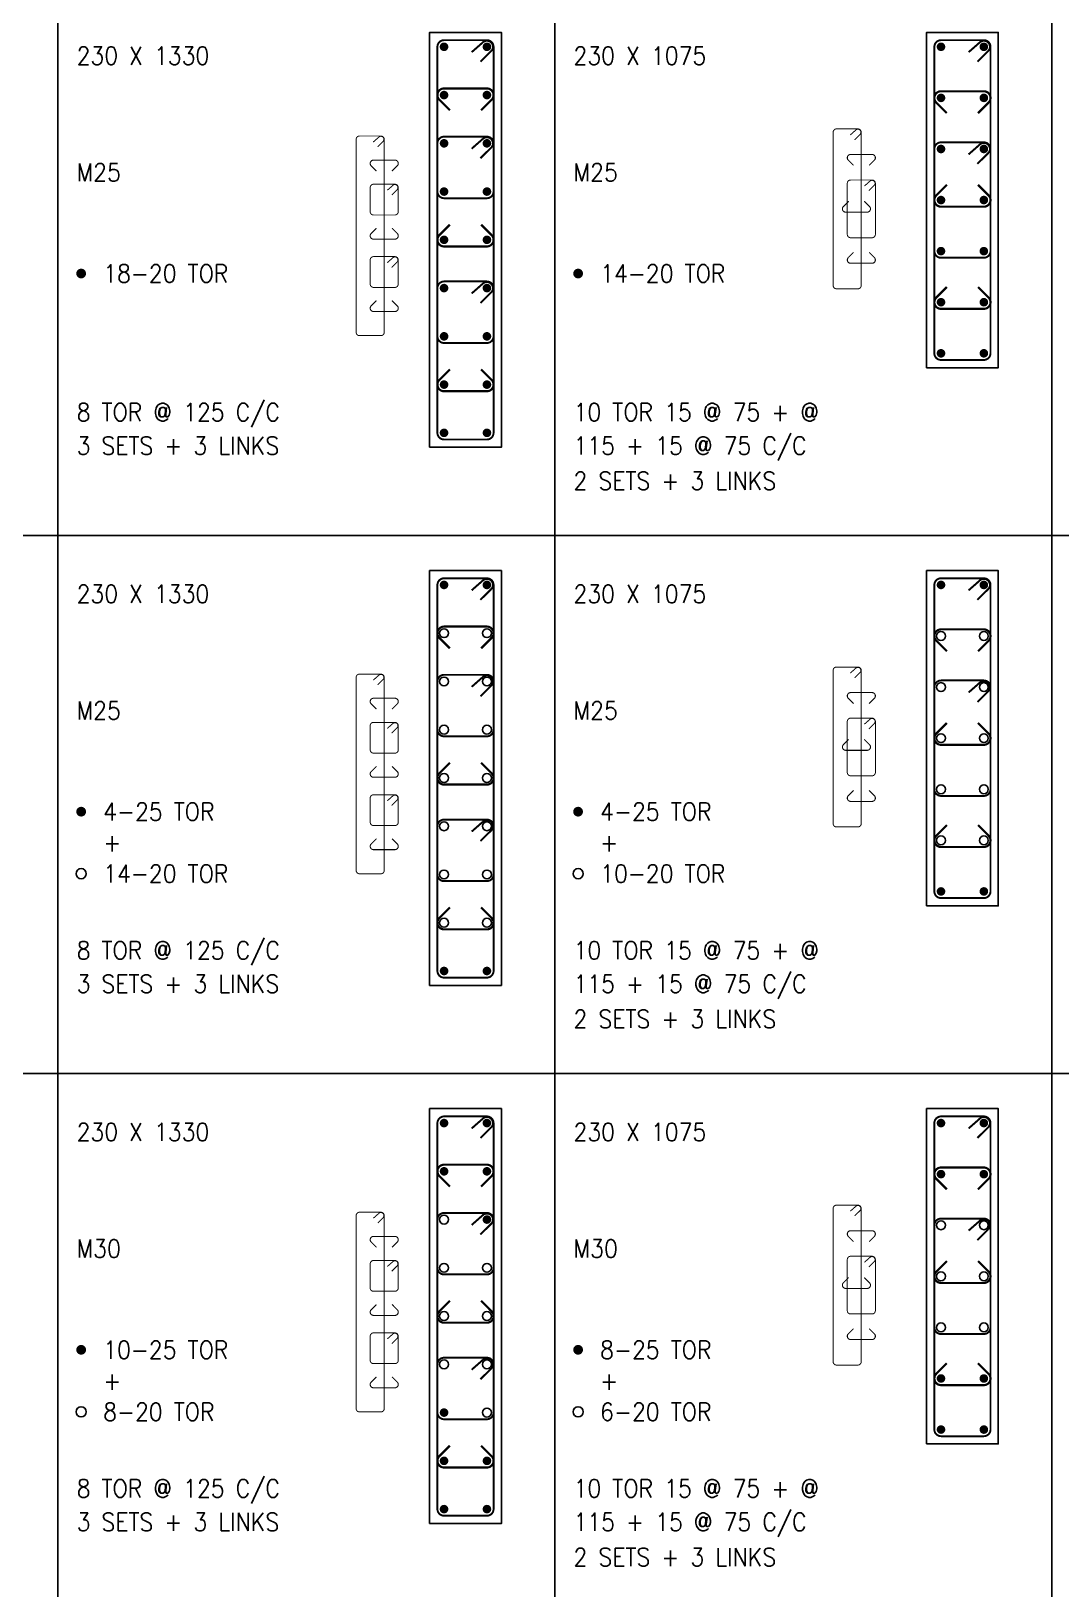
# Model space of a CAD drawing. Extents: x -200722 to 834823, y -494970 to 88783.
# Drawn here: x 265358 to 278567, y -89368 to -69395 of the extents above; entities that cross this region are included whole.
import ezdxf
from ezdxf.enums import TextEntityAlignment as Align

# ---------------------------------------------------------------- set-up
doc = ezdxf.new("R2010")
doc.units = 0
doc.header["$LTSCALE"] = 100
doc.header["$MEASUREMENT"] = 0
for name, color, linetype in [('5', 4, 'CONTINUOUS'), ('COL. SHED. STEEL.', 6, 'CONTINUOUS'), ('column', 240, 'CONTINUOUS'), ('STEEL', 6, 'CONTINUOUS'), ('TEXT', 2, 'CONTINUOUS')]:
    doc.layers.add(name, color=color, linetype=linetype)
doc.styles.add('ROMANS', font='romans.shx')

msp = doc.modelspace()

# ---------------------------------------------------------------- linework, layer by layer
at = {"layer": '5', "color": 7, "lineweight": -2}
for p, q in [((265700.6, -104400.4), (265700.6, -40160.4)), ((272075.5, -104400.4), (272075.5, -40160.4)), ((278450.3, -104400.4), (278450.3, -40160.4)), ((223222.7, -75860.4), (305172.7, -75860.4)), ((223222.7, -82760.4), (305172.7, -82760.4))]:
    msp.add_line(p, q, dxfattribs=at)
at = {"layer": 'COL. SHED. STEEL.', "color": 140, "linetype": 'Continuous'}
for points, const_width in [([(270654.5, -71536.9), (271204.5, -71536.9, 0.4142136), (271289.5, -71451.9), (271289.5, -70833.1, 0.4142136), (271204.5, -70748.1), (270654.5, -70748.1, 0.4142136), (270569.5, -70833.1), (270569.5, -71451.9, 0.4142136)], 25), ([(277029.3, -72300.6), (277579.3, -72300.6, 0.4142136), (277664.3, -72215.6), (277664.3, -70905.6, 0.4142136), (277579.3, -70820.6), (277029.3, -70820.6, 0.4142136), (276944.3, -70905.6), (276944.3, -72215.6, 0.4142136)], 25), ([(275869.9, -72043.5), (276144.9, -72043.5, 0.4142136), (276187.4, -72001), (276187.4, -71346, 0.4142136), (276144.9, -71303.5), (275869.9, -71303.5, 0.4142136), (275827.4, -71346), (275827.4, -72001, 0.4142136)], 12.5), ([(269749.6, -71752.3), (270024.6, -71752.3, 0.4142136), (270067.1, -71709.8), (270067.1, -71400.4, 0.4142136), (270024.6, -71357.9), (269749.6, -71357.9, 0.4142136), (269707.1, -71400.4), (269707.1, -71709.8, 0.4142136)], 12.5), ([(269749.6, -72680.4), (270024.6, -72680.4, 0.4142136), (270067.1, -72637.9), (270067.1, -72328.6, 0.4142136), (270024.6, -72286.1), (269749.6, -72286.1, 0.4142136), (269707.1, -72328.6), (269707.1, -72637.9, 0.4142136)], 12.5), ([(270654.5, -73393.1), (271204.5, -73393.1, 0.4142136), (271289.5, -73308.1), (271289.5, -72689.4, 0.4142136), (271204.5, -72604.4), (270654.5, -72604.4, 0.4142136), (270569.5, -72689.4), (270569.5, -73308.1, 0.4142136)], 25), ([(270654.5, -78436.9), (271204.5, -78436.9, 0.4142136), (271289.5, -78351.9), (271289.5, -77733.1, 0.4142136), (271204.5, -77648.1), (270654.5, -77648.1, 0.4142136), (270569.5, -77733.1), (270569.5, -78351.9, 0.4142136)], 25), ([(277029.3, -79200.6), (277579.3, -79200.6, 0.4142136), (277664.3, -79115.6), (277664.3, -77805.6, 0.4142136), (277579.3, -77720.6), (277029.3, -77720.6, 0.4142136), (276944.3, -77805.6), (276944.3, -79115.6, 0.4142136)], 25), ([(269749.6, -78652.3), (270024.6, -78652.3, 0.4142136), (270067.1, -78609.8), (270067.1, -78300.4, 0.4142136), (270024.6, -78257.9), (269749.6, -78257.9, 0.4142136), (269707.1, -78300.4), (269707.1, -78609.8, 0.4142136)], 12.5), ([(275869.9, -78943.5), (276144.9, -78943.5, 0.4142136), (276187.4, -78901), (276187.4, -78246, 0.4142136), (276144.9, -78203.5), (275869.9, -78203.5, 0.4142136), (275827.4, -78246), (275827.4, -78901, 0.4142136)], 12.5), ([(269749.6, -79580.4), (270024.6, -79580.4, 0.4142136), (270067.1, -79537.9), (270067.1, -79228.6, 0.4142136), (270024.6, -79186.1), (269749.6, -79186.1, 0.4142136), (269707.1, -79228.6), (269707.1, -79537.9, 0.4142136)], 12.5), ([(270654.5, -80293.1), (271204.5, -80293.1, 0.4142136), (271289.5, -80208.1), (271289.5, -79589.4, 0.4142136), (271204.5, -79504.4), (270654.5, -79504.4, 0.4142136), (270569.5, -79589.4), (270569.5, -80208.1, 0.4142136)], 25), ([(270654.5, -85336.9), (271204.5, -85336.9, 0.4142136), (271289.5, -85251.9), (271289.5, -84633.1, 0.4142136), (271204.5, -84548.1), (270654.5, -84548.1, 0.4142136), (270569.5, -84633.1), (270569.5, -85251.9, 0.4142136)], 25), ([(277029.3, -86100.6), (277579.3, -86100.6, 0.4142136), (277664.3, -86015.6), (277664.3, -84705.6, 0.4142136), (277579.3, -84620.6), (277029.3, -84620.6, 0.4142136), (276944.3, -84705.6), (276944.3, -86015.6, 0.4142136)], 25), ([(269749.6, -85552.3), (270024.6, -85552.3, 0.4142136), (270067.1, -85509.8), (270067.1, -85200.4, 0.4142136), (270024.6, -85157.9), (269749.6, -85157.9, 0.4142136), (269707.1, -85200.4), (269707.1, -85509.8, 0.4142136)], 12.5), ([(275869.9, -85843.5), (276144.9, -85843.5, 0.4142136), (276187.4, -85801), (276187.4, -85146, 0.4142136), (276144.9, -85103.5), (275869.9, -85103.5, 0.4142136), (275827.4, -85146), (275827.4, -85801, 0.4142136)], 12.5), ([(269749.6, -86480.4), (270024.6, -86480.4, 0.4142136), (270067.1, -86437.9), (270067.1, -86128.6, 0.4142136), (270024.6, -86086.1), (269749.6, -86086.1, 0.4142136), (269707.1, -86128.6), (269707.1, -86437.9, 0.4142136)], 12.5), ([(270654.5, -87193.1), (271204.5, -87193.1, 0.4142136), (271289.5, -87108.1), (271289.5, -86489.4, 0.4142136), (271204.5, -86404.4), (270654.5, -86404.4, 0.4142136), (270569.5, -86489.4), (270569.5, -87108.1, 0.4142136)], 25)]:
    msp.add_lwpolyline(points, format="xyb", close=True, dxfattribs=dict(at, const_width=const_width))
for points, const_width in [([(271121.3, -71024), (271263.4, -70883.3, 0.9275277), (271153.8, -70774.7), (271008.8, -70902)], 25), ([(277496.2, -71096.5), (277638.2, -70955.8, 0.9275277), (277528.6, -70847.2), (277383.6, -70974.5)], 25), ([(276103.3, -71441.5), (276174.4, -71371.1, 0.9275277), (276119.6, -71316.8), (276047.1, -71380.5)], 12.5), ([(269983.1, -71495.9), (270054.1, -71425.5, 0.9275277), (269999.3, -71371.2), (269926.8, -71434.9)], 12.5), ([(269983.1, -72424), (270054.1, -72353.7, 0.9275277), (269999.3, -72299.3), (269926.8, -72363)], 12.5), ([(271121.3, -72880.2), (271263.4, -72739.5, 0.9275277), (271153.8, -72630.9), (271008.8, -72758.3)], 25), ([(271121.3, -77924), (271263.4, -77783.3, 0.9275277), (271153.8, -77674.7), (271008.8, -77802)], 25), ([(277496.2, -77996.5), (277638.2, -77855.8, 0.9275277), (277528.6, -77747.2), (277383.6, -77874.5)], 25), ([(269983.1, -78395.9), (270054.1, -78325.5, 0.9275277), (269999.3, -78271.2), (269926.8, -78334.9)], 12.5), ([(276103.3, -78341.5), (276174.4, -78271.1, 0.9275277), (276119.6, -78216.8), (276047.1, -78280.5)], 12.5), ([(269983.1, -79324), (270054.1, -79253.7, 0.9275277), (269999.3, -79199.3), (269926.8, -79263)], 12.5), ([(271121.3, -79780.2), (271263.4, -79639.5, 0.9275277), (271153.8, -79530.9), (271008.8, -79658.3)], 25), ([(271121.3, -84824), (271263.4, -84683.3, 0.9275277), (271153.8, -84574.7), (271008.8, -84702)], 25), ([(277496.2, -84896.5), (277638.2, -84755.8, 0.9275277), (277528.6, -84647.2), (277383.6, -84774.5)], 25), ([(269983.1, -85295.9), (270054.1, -85225.5, 0.9275277), (269999.3, -85171.2), (269926.8, -85234.9)], 12.5), ([(276103.3, -85241.5), (276174.4, -85171.1, 0.9275277), (276119.6, -85116.8), (276047.1, -85180.5)], 12.5), ([(269983.1, -86224), (270054.1, -86153.7, 0.9275277), (269999.3, -86099.3), (269926.8, -86163)], 12.5), ([(271121.3, -86680.2), (271263.4, -86539.5, 0.9275277), (271153.8, -86430.9), (271008.8, -86558.3)], 25)]:
    msp.add_lwpolyline(points, format="xyb", dxfattribs=dict(at, const_width=const_width))
at = {"layer": 'column', "color": 4, "linetype": 'Continuous'}
for points in [[(270469.5, -74730.6), (271389.5, -74730.6), (271389.5, -69410.6), (270469.5, -69410.6)], [(276844.3, -73710.6), (277764.3, -73710.6), (277764.3, -69410.6), (276844.3, -69410.6)], [(270469.5, -81630.6), (271389.5, -81630.6), (271389.5, -76310.6), (270469.5, -76310.6)], [(276844.3, -80610.6), (277764.3, -80610.6), (277764.3, -76310.6), (276844.3, -76310.6)], [(270469.5, -88530.6), (271389.5, -88530.6), (271389.5, -83210.6), (270469.5, -83210.6)], [(276844.3, -87510.6), (277764.3, -87510.6), (277764.3, -83210.6), (276844.3, -83210.6)]]:
    msp.add_lwpolyline(points, close=True, dxfattribs=at)
at = {"layer": 'STEEL', "color": 18, "true_color": 0x000000}
for points, const_width in [([(270654.5, -74630.6), (271204.5, -74630.6, 0.4142136), (271289.5, -74545.6), (271289.5, -69595.6, 0.4142136), (271204.5, -69510.6), (270654.5, -69510.6, 0.4142136), (270569.5, -69595.6), (270569.5, -74545.6, 0.4142136)], 25), ([(277029.3, -73610.6), (277579.3, -73610.6, 0.4142136), (277664.3, -73525.6), (277664.3, -69595.6, 0.4142136), (277579.3, -69510.6), (277029.3, -69510.6, 0.4142136), (276944.3, -69595.6), (276944.3, -73525.6, 0.4142136)], 25), ([(275688.5, -72698.5), (275963.5, -72698.5, 0.4142136), (276006, -72656), (276006, -70691, 0.4142136), (275963.5, -70648.5), (275688.5, -70648.5, 0.4142136), (275646, -70691), (275646, -72656, 0.4142136)], 12.5), ([(269569.6, -73299.2), (269844.6, -73299.2, 0.4142136), (269887.1, -73256.7), (269887.1, -70781.7, 0.4142136), (269844.6, -70739.2), (269569.6, -70739.2, 0.4142136), (269527.1, -70781.7), (269527.1, -73256.7, 0.4142136)], 12.5), ([(265968.1, -72502.9, 1), (266030.6, -72502.9, 1)], 62.5), ([(272342.9, -72502.9, 1), (272405.4, -72502.9, 1)], 62.5), ([(270654.5, -81530.6), (271204.5, -81530.6, 0.4142136), (271289.5, -81445.6), (271289.5, -76495.6, 0.4142136), (271204.5, -76410.6), (270654.5, -76410.6, 0.4142136), (270569.5, -76495.6), (270569.5, -81445.6, 0.4142136)], 25), ([(277029.3, -80510.6), (277579.3, -80510.6, 0.4142136), (277664.3, -80425.6), (277664.3, -76495.6, 0.4142136), (277579.3, -76410.6), (277029.3, -76410.6, 0.4142136), (276944.3, -76495.6), (276944.3, -80425.6, 0.4142136)], 25), ([(269569.6, -80199.2), (269844.6, -80199.2, 0.4142136), (269887.1, -80156.7), (269887.1, -77681.7, 0.4142136), (269844.6, -77639.2), (269569.6, -77639.2, 0.4142136), (269527.1, -77681.7), (269527.1, -80156.7, 0.4142136)], 12.5), ([(275688.5, -79598.5), (275963.5, -79598.5, 0.4142136), (276006, -79556), (276006, -77591, 0.4142136), (275963.5, -77548.5), (275688.5, -77548.5, 0.4142136), (275646, -77591), (275646, -79556, 0.4142136)], 12.5), ([(265968.1, -79402.9, 1), (266030.6, -79402.9, 1)], 62.5), ([(272342.9, -79402.9, 1), (272405.4, -79402.9, 1)], 62.5), ([(270654.5, -88430.6), (271204.5, -88430.6, 0.4142136), (271289.5, -88345.6), (271289.5, -83395.6, 0.4142136), (271204.5, -83310.6), (270654.5, -83310.6, 0.4142136), (270569.5, -83395.6), (270569.5, -88345.6, 0.4142136)], 25), ([(277029.3, -87410.6), (277579.3, -87410.6, 0.4142136), (277664.3, -87325.6), (277664.3, -83395.6, 0.4142136), (277579.3, -83310.6), (277029.3, -83310.6, 0.4142136), (276944.3, -83395.6), (276944.3, -87325.6, 0.4142136)], 25), ([(275688.5, -86498.5), (275963.5, -86498.5, 0.4142136), (276006, -86456), (276006, -84491, 0.4142136), (275963.5, -84448.5), (275688.5, -84448.5, 0.4142136), (275646, -84491), (275646, -86456, 0.4142136)], 12.5), ([(269569.6, -87099.2), (269844.6, -87099.2, 0.4142136), (269887.1, -87056.7), (269887.1, -84581.7, 0.4142136), (269844.6, -84539.2), (269569.6, -84539.2, 0.4142136), (269527.1, -84581.7), (269527.1, -87056.7, 0.4142136)], 12.5), ([(265968.1, -86302.9, 1), (266030.6, -86302.9, 1)], 62.5), ([(272342.9, -86302.9, 1), (272405.4, -86302.9, 1)], 62.5)]:
    msp.add_lwpolyline(points, format="xyb", close=True, dxfattribs=dict(at, const_width=const_width))
for points, const_width in [([(271121.3, -69786.5), (271263.4, -69645.8, 0.9275277), (271153.8, -69537.2), (271008.8, -69664.5)], 25), ([(277496.2, -69786.5), (277638.2, -69645.8, 0.9275277), (277528.6, -69537.2), (277383.6, -69664.5)], 25), ([(275921.9, -70786.5), (275993, -70716.1, 0.9275277), (275938.2, -70661.8), (275865.7, -70725.5)], 12.5), ([(269803.1, -70877.1), (269874.1, -70806.8, 0.9275277), (269819.3, -70752.5), (269746.8, -70816.1)], 12.5), ([(271121.3, -76686.5), (271263.4, -76545.8, 0.9275277), (271153.8, -76437.2), (271008.8, -76564.5)], 25), ([(277496.2, -76686.5), (277638.2, -76545.8, 0.9275277), (277528.6, -76437.2), (277383.6, -76564.5)], 25), ([(269803.1, -77777.1), (269874.1, -77706.8, 0.9275277), (269819.3, -77652.5), (269746.8, -77716.1)], 12.5), ([(275921.9, -77686.5), (275993, -77616.1, 0.9275277), (275938.2, -77561.8), (275865.7, -77625.5)], 12.5), ([(271121.3, -83586.5), (271263.4, -83445.8, 0.9275277), (271153.8, -83337.2), (271008.8, -83464.5)], 25), ([(277496.2, -83586.5), (277638.2, -83445.8, 0.9275277), (277528.6, -83337.2), (277383.6, -83464.5)], 25), ([(275921.9, -84586.5), (275993, -84516.1, 0.9275277), (275938.2, -84461.8), (275865.7, -84525.5)], 12.5), ([(269803.1, -84677.1), (269874.1, -84606.8, 0.9275277), (269819.3, -84552.5), (269746.8, -84616.1)], 12.5)]:
    msp.add_lwpolyline(points, format="xyb", dxfattribs=dict(at, const_width=const_width))
at = {"layer": 'STEEL', "color": 18, "linetype": 'Continuous', "true_color": 0x000000, "const_width": 55}
for points in [[(270654.5, -69568.1, -1), (270654.5, -69623.1, -1)], [(271204.5, -69568.1, 1), (271204.5, -69623.1, 1)], [(277029.3, -69568.1, -1), (277029.3, -69623.1, -1)], [(277579.3, -69568.1, 1), (277579.3, -69623.1, 1)], [(270654.5, -70241.9, 1), (270654.5, -70186.9, 1)], [(271204.5, -70241.9, -1), (271204.5, -70186.9, -1)], [(277029.3, -70278.1, 1), (277029.3, -70223.1, 1)], [(277579.3, -70278.1, -1), (277579.3, -70223.1, -1)], [(270654.5, -70860.6, 1), (270654.5, -70805.6, 1)], [(271204.5, -70860.6, -1), (271204.5, -70805.6, -1)], [(277029.3, -70933.1, 1), (277029.3, -70878.1, 1)], [(277579.3, -70933.1, -1), (277579.3, -70878.1, -1)], [(270654.5, -71479.4, 1), (270654.5, -71424.4, 1)], [(271204.5, -71479.4, -1), (271204.5, -71424.4, -1)], [(277029.3, -71588.1, 1), (277029.3, -71533.1, 1)], [(277579.3, -71588.1, -1), (277579.3, -71533.1, -1)], [(270654.5, -72098.1, 1), (270654.5, -72043.1, 1)], [(271204.5, -72098.1, -1), (271204.5, -72043.1, -1)], [(277029.3, -72243.1, 1), (277029.3, -72188.1, 1)], [(277579.3, -72243.1, -1), (277579.3, -72188.1, -1)], [(270654.5, -72716.9, 1), (270654.5, -72661.9, 1)], [(271204.5, -72716.9, -1), (271204.5, -72661.9, -1)], [(277029.3, -72898.1, 1), (277029.3, -72843.1, 1)], [(277579.3, -72898.1, -1), (277579.3, -72843.1, -1)], [(270654.5, -73335.6, 1), (270654.5, -73280.6, 1)], [(271204.5, -73335.6, -1), (271204.5, -73280.6, -1)], [(277029.3, -73553.1, 1), (277029.3, -73498.1, 1)], [(277579.3, -73553.1, -1), (277579.3, -73498.1, -1)], [(270654.5, -73954.4, 1), (270654.5, -73899.4, 1)], [(271204.5, -73954.4, -1), (271204.5, -73899.4, -1)], [(270654.5, -74573.1, 1), (270654.5, -74518.1, 1)], [(271204.5, -74573.1, -1), (271204.5, -74518.1, -1)], [(270654.5, -76468.1, -1), (270654.5, -76523.1, -1)], [(271204.5, -76468.1, 1), (271204.5, -76523.1, 1)], [(277029.3, -76468.1, -1), (277029.3, -76523.1, -1)], [(277579.3, -76468.1, 1), (277579.3, -76523.1, 1)], [(277029.3, -80453.1, 1), (277029.3, -80398.1, 1)], [(277579.3, -80453.1, -1), (277579.3, -80398.1, -1)], [(270654.5, -81473.1, 1), (270654.5, -81418.1, 1)], [(271204.5, -81473.1, -1), (271204.5, -81418.1, -1)], [(270654.5, -83368.1, -1), (270654.5, -83423.1, -1)], [(271204.5, -83368.1, 1), (271204.5, -83423.1, 1)], [(277029.3, -83368.1, -1), (277029.3, -83423.1, -1)], [(277579.3, -83368.1, 1), (277579.3, -83423.1, 1)], [(270654.5, -84041.9, 1), (270654.5, -83986.9, 1)], [(271204.5, -84041.9, -1), (271204.5, -83986.9, -1)], [(277029.3, -84078.1, 1), (277029.3, -84023.1, 1)], [(277579.3, -84078.1, -1), (277579.3, -84023.1, -1)], [(271204.5, -84660.6, 1), (271204.5, -84605.6, 1)], [(277029.3, -86698.1, 1), (277029.3, -86643.1, 1)], [(277579.3, -86698.1, -1), (277579.3, -86643.1, -1)], [(270654.5, -87135.6, 1), (270654.5, -87080.6, 1)], [(277029.3, -87353.1, 1), (277029.3, -87298.1, 1)], [(277579.3, -87353.1, -1), (277579.3, -87298.1, -1)], [(270654.5, -87754.4, 1), (270654.5, -87699.4, 1)], [(271204.5, -87754.4, -1), (271204.5, -87699.4, -1)], [(270654.5, -88373.1, 1), (270654.5, -88318.1, 1)], [(271204.5, -88373.1, -1), (271204.5, -88318.1, -1)]]:
    msp.add_lwpolyline(points, format="xyb", close=True, dxfattribs=at)
at = {"layer": 'STEEL', "color": 40}
for points in [[(270729.5, -70409.5, 28, 28, 0), (270594.4, -70274.5, 28, 28, -0.6681786), (270654.5, -70129.4, 28, 28, 0), (271204.5, -70129.4, 28, 28, -0.6681786), (271264.6, -70274.5, 28, 28, 0), (271129.6, -70409.5, 0, 0, 0)], [(277104.3, -70445.8, 28, 28, 0), (276969.2, -70310.7, 28, 28, -0.6681786), (277029.3, -70165.6, 28, 28, 0), (277579.3, -70165.6, 28, 28, -0.6681786), (277639.5, -70310.7, 28, 28, 0), (277504.4, -70445.8, 0, 0, 0)], [(269787.1, -71188.6, 14, 14, 0), (269719.6, -71121.1, 14, 14, -0.6681786), (269749.6, -71048.6, 14, 14, 0), (270024.6, -71048.6, 14, 14, -0.6681786), (270054.7, -71121.1, 14, 14, 0), (269987.2, -71188.6, 0, 0, 0)], [(275907.4, -71116.1, 14, 14, 0), (275839.9, -71048.6, 14, 14, -0.6681786), (275869.9, -70976, 14, 14, 0), (276144.9, -70976, 14, 14, -0.6681786), (276175, -71048.6, 14, 14, 0), (276107.4, -71116.1, 0, 0, 0)], [(277104.3, -71365.4, 28, 28, 0), (276969.2, -71500.5, 28, 28, 0.6681786), (277029.3, -71645.6, 28, 28, 0), (277579.3, -71645.6, 28, 28, 0.6681786), (277639.5, -71500.5, 28, 28, 0), (277504.4, -71365.4, 0, 0, 0)], [(275844.7, -71575.9, 14, 14, 0), (275777.2, -71643.5, 14, 14, 0.6681786), (275807.2, -71716, 14, 14, 0), (276082.2, -71716, 14, 14, 0.6681786), (276112.3, -71643.5, 14, 14, 0), (276044.8, -71575.9, 0, 0, 0)], [(270729.5, -71875.4, 28, 28, 0), (270594.4, -72010.5, 28, 28, 0.6681786), (270654.5, -72155.6, 28, 28, 0), (271204.5, -72155.6, 28, 28, 0.6681786), (271264.6, -72010.5, 28, 28, 0), (271129.6, -71875.4, 0, 0, 0)], [(269787.1, -71921.6, 14, 14, 0), (269719.6, -71989.1, 14, 14, 0.6681786), (269749.6, -72061.7, 14, 14, 0), (270024.6, -72061.7, 14, 14, 0.6681786), (270054.7, -71989.1, 14, 14, 0), (269987.2, -71921.6, 0, 0, 0)], [(275907.4, -72230.9, 14, 14, 0), (275839.9, -72298.5, 14, 14, 0.6681786), (275869.9, -72371, 14, 14, 0), (276144.9, -72371, 14, 14, 0.6681786), (276175, -72298.5, 14, 14, 0), (276107.4, -72230.9, 0, 0, 0)], [(277104.3, -72675.4, 28, 28, 0), (276969.2, -72810.5, 28, 28, 0.6681786), (277029.3, -72955.6, 28, 28, 0), (277579.3, -72955.6, 28, 28, 0.6681786), (277639.5, -72810.5, 28, 28, 0), (277504.4, -72675.4, 0, 0, 0)], [(269787.1, -72849.7, 14, 14, 0), (269719.6, -72917.3, 14, 14, 0.6681786), (269749.6, -72989.8, 14, 14, 0), (270024.6, -72989.8, 14, 14, 0.6681786), (270054.7, -72917.3, 14, 14, 0), (269987.2, -72849.7, 0, 0, 0)], [(270729.5, -73731.7, 28, 28, 0), (270594.4, -73866.7, 28, 28, 0.6681786), (270654.5, -74011.9, 28, 28, 0), (271204.5, -74011.9, 28, 28, 0.6681786), (271264.6, -73866.7, 28, 28, 0), (271129.6, -73731.7, 0, 0, 0)], [(270729.5, -77309.5, 28, 28, 0), (270594.4, -77174.5, 28, 28, -0.6681786), (270654.5, -77029.4, 28, 28, 0), (271204.5, -77029.4, 28, 28, -0.6681786), (271264.6, -77174.5, 28, 28, 0), (271129.6, -77309.5, 0, 0, 0)], [(277104.3, -77345.8, 28, 28, 0), (276969.2, -77210.7, 28, 28, -0.6681786), (277029.3, -77065.6, 28, 28, 0), (277579.3, -77065.6, 28, 28, -0.6681786), (277639.5, -77210.7, 28, 28, 0), (277504.4, -77345.8, 0, 0, 0)], [(275907.4, -78016.1, 14, 14, 0), (275839.9, -77948.6, 14, 14, -0.6681786), (275869.9, -77876, 14, 14, 0), (276144.9, -77876, 14, 14, -0.6681786), (276175, -77948.6, 14, 14, 0), (276107.4, -78016.1, 0, 0, 0)], [(269787.1, -78088.6, 14, 14, 0), (269719.6, -78021.1, 14, 14, -0.6681786), (269749.6, -77948.6, 14, 14, 0), (270024.6, -77948.6, 14, 14, -0.6681786), (270054.7, -78021.1, 14, 14, 0), (269987.2, -78088.6, 0, 0, 0)], [(277104.3, -78265.4, 28, 28, 0), (276969.2, -78400.5, 28, 28, 0.6681786), (277029.3, -78545.6, 28, 28, 0), (277579.3, -78545.6, 28, 28, 0.6681786), (277639.5, -78400.5, 28, 28, 0), (277504.4, -78265.4, 0, 0, 0)], [(275844.7, -78475.9, 14, 14, 0), (275777.2, -78543.5, 14, 14, 0.6681786), (275807.2, -78616, 14, 14, 0), (276082.2, -78616, 14, 14, 0.6681786), (276112.3, -78543.5, 14, 14, 0), (276044.8, -78475.9, 0, 0, 0)], [(269787.1, -78821.6, 14, 14, 0), (269719.6, -78889.1, 14, 14, 0.6681786), (269749.6, -78961.7, 14, 14, 0), (270024.6, -78961.7, 14, 14, 0.6681786), (270054.7, -78889.1, 14, 14, 0), (269987.2, -78821.6, 0, 0, 0)], [(270729.5, -78775.4, 28, 28, 0), (270594.4, -78910.5, 28, 28, 0.6681786), (270654.5, -79055.6, 28, 28, 0), (271204.5, -79055.6, 28, 28, 0.6681786), (271264.6, -78910.5, 28, 28, 0), (271129.6, -78775.4, 0, 0, 0)], [(275907.4, -79130.9, 14, 14, 0), (275839.9, -79198.5, 14, 14, 0.6681786), (275869.9, -79271, 14, 14, 0), (276144.9, -79271, 14, 14, 0.6681786), (276175, -79198.5, 14, 14, 0), (276107.4, -79130.9, 0, 0, 0)], [(277104.3, -79575.4, 28, 28, 0), (276969.2, -79710.5, 28, 28, 0.6681786), (277029.3, -79855.6, 28, 28, 0), (277579.3, -79855.6, 28, 28, 0.6681786), (277639.5, -79710.5, 28, 28, 0), (277504.4, -79575.4, 0, 0, 0)], [(269787.1, -79749.7, 14, 14, 0), (269719.6, -79817.3, 14, 14, 0.6681786), (269749.6, -79889.8, 14, 14, 0), (270024.6, -79889.8, 14, 14, 0.6681786), (270054.7, -79817.3, 14, 14, 0), (269987.2, -79749.7, 0, 0, 0)], [(270729.5, -80631.7, 28, 28, 0), (270594.4, -80766.7, 28, 28, 0.6681786), (270654.5, -80911.9, 28, 28, 0), (271204.5, -80911.9, 28, 28, 0.6681786), (271264.6, -80766.7, 28, 28, 0), (271129.6, -80631.7, 0, 0, 0)], [(270729.5, -84209.5, 28, 28, 0), (270594.4, -84074.5, 28, 28, -0.6681786), (270654.5, -83929.4, 28, 28, 0), (271204.5, -83929.4, 28, 28, -0.6681786), (271264.6, -84074.5, 28, 28, 0), (271129.6, -84209.5, 0, 0, 0)], [(277104.3, -84245.8, 28, 28, 0), (276969.2, -84110.7, 28, 28, -0.6681786), (277029.3, -83965.6, 28, 28, 0), (277579.3, -83965.6, 28, 28, -0.6681786), (277639.5, -84110.7, 28, 28, 0), (277504.4, -84245.8, 0, 0, 0)], [(269787.1, -84988.6, 14, 14, 0), (269719.6, -84921.1, 14, 14, -0.6681786), (269749.6, -84848.6, 14, 14, 0), (270024.6, -84848.6, 14, 14, -0.6681786), (270054.7, -84921.1, 14, 14, 0), (269987.2, -84988.6, 0, 0, 0)], [(275907.4, -84916.1, 14, 14, 0), (275839.9, -84848.6, 14, 14, -0.6681786), (275869.9, -84776, 14, 14, 0), (276144.9, -84776, 14, 14, -0.6681786), (276175, -84848.6, 14, 14, 0), (276107.4, -84916.1, 0, 0, 0)], [(277104.3, -85165.4, 28, 28, 0), (276969.2, -85300.5, 28, 28, 0.6681786), (277029.3, -85445.6, 28, 28, 0), (277579.3, -85445.6, 28, 28, 0.6681786), (277639.5, -85300.5, 28, 28, 0), (277504.4, -85165.4, 0, 0, 0)], [(275844.7, -85375.9, 14, 14, 0), (275777.2, -85443.5, 14, 14, 0.6681786), (275807.2, -85516, 14, 14, 0), (276082.2, -85516, 14, 14, 0.6681786), (276112.3, -85443.5, 14, 14, 0), (276044.8, -85375.9, 0, 0, 0)], [(270729.5, -85675.4, 28, 28, 0), (270594.4, -85810.5, 28, 28, 0.6681786), (270654.5, -85955.6, 28, 28, 0), (271204.5, -85955.6, 28, 28, 0.6681786), (271264.6, -85810.5, 28, 28, 0), (271129.6, -85675.4, 0, 0, 0)], [(269787.1, -85721.6, 14, 14, 0), (269719.6, -85789.1, 14, 14, 0.6681786), (269749.6, -85861.7, 14, 14, 0), (270024.6, -85861.7, 14, 14, 0.6681786), (270054.7, -85789.1, 14, 14, 0), (269987.2, -85721.6, 0, 0, 0)], [(275907.4, -86030.9, 14, 14, 0), (275839.9, -86098.5, 14, 14, 0.6681786), (275869.9, -86171, 14, 14, 0), (276144.9, -86171, 14, 14, 0.6681786), (276175, -86098.5, 14, 14, 0), (276107.4, -86030.9, 0, 0, 0)], [(277104.3, -86475.4, 28, 28, 0), (276969.2, -86610.5, 28, 28, 0.6681786), (277029.3, -86755.6, 28, 28, 0), (277579.3, -86755.6, 28, 28, 0.6681786), (277639.5, -86610.5, 28, 28, 0), (277504.4, -86475.4, 0, 0, 0)], [(269787.1, -86649.7, 14, 14, 0), (269719.6, -86717.3, 14, 14, 0.6681786), (269749.6, -86789.8, 14, 14, 0), (270024.6, -86789.8, 14, 14, 0.6681786), (270054.7, -86717.3, 14, 14, 0), (269987.2, -86649.7, 0, 0, 0)], [(270729.5, -87531.7, 28, 28, 0), (270594.4, -87666.7, 28, 28, 0.6681786), (270654.5, -87811.9, 28, 28, 0), (271204.5, -87811.9, 28, 28, 0.6681786), (271264.6, -87666.7, 28, 28, 0), (271129.6, -87531.7, 0, 0, 0)]]:
    msp.add_lwpolyline(points, format="xyseb", dxfattribs=at)
at = {"layer": 'STEEL', "color": 0}
for centre, radius in [((270654.5, -77114.4), 57), ((271204.5, -77114.4), 57), ((277029.3, -77150.6), 57), ((277579.3, -77150.6), 57), ((270654.5, -77733.1), 57), ((271204.5, -77733.1), 57), ((277029.3, -77805.6), 57), ((277579.3, -77805.6), 57), ((270654.5, -78351.9), 57), ((271204.5, -78351.9), 57), ((277029.3, -78460.6), 57), ((277579.3, -78460.6), 57), ((270654.5, -78970.6), 57), ((271204.5, -78970.6), 57), ((277029.3, -79115.6), 57), ((277579.3, -79115.6), 57), ((270654.5, -79589.4), 57), ((271204.5, -79589.4), 57), ((277029.3, -79770.6), 57), ((277579.3, -79770.6), 57), ((265999.3, -80197.9), 65.3), ((270654.5, -80208.1), 57), ((271204.5, -80208.1), 57), ((272374.1, -80197.9), 65.3), ((270654.5, -80826.9), 57), ((271204.5, -80826.9), 57), ((270654.5, -84633.1), 57), ((277029.3, -84705.6), 57), ((277579.3, -84705.6), 57), ((270654.5, -85251.9), 57), ((271204.5, -85251.9), 57), ((277029.3, -85360.6), 57), ((277579.3, -85360.6), 57), ((270654.5, -85870.6), 57), ((271204.5, -85870.6), 57), ((277029.3, -86015.6), 57), ((277579.3, -86015.6), 57), ((270654.5, -86489.4), 57), ((271204.5, -86489.4), 57), ((265999.3, -87097.9), 65.3), ((271204.5, -87108.1), 57), ((272374.1, -87097.9), 65.3)]:
    msp.add_circle(centre, radius, dxfattribs=at)

# ---------------------------------------------------------------- texts
at = {"layer": 'TEXT', "color": 18, "ltscale": 5, "true_color": 0x000000, "style": 'ROMANS', "width": 0.9}
for s, p in [('230 X 1330', (265940.9, -69710.4)), ('230 X 1075', (272315.7, -69710.4)), ('M25', (265940.9, -71205.4)), ('M25', (272315.7, -71205.4)), ('18-20 TOR', (266282.5, -72502.9)), ('14-20 TOR', (272657.4, -72502.9)), ('8 TOR @ 125 C/C', (265940.9, -74280.4)), ('10 TOR 15 @ 75 + @ ', (272315.7, -74280.4)), ('3 SETS + 3 LINKS', (265940.9, -74710)), ('115 + 15 @ 75 C/C', (272315.7, -74710)), ('2 SETS + 3 LINKS', (272315.7, -75160.5)), ('230 X 1330', (265940.9, -76610.4)), ('230 X 1075', (272315.7, -76610.4)), ('M25', (265940.9, -78105.4)), ('M25', (272315.7, -78105.4)), ('4-25 TOR', (266282.5, -79402.9)), ('4-25 TOR', (272657.4, -79402.9)), ('+', (266282.5, -79800.4)), ('+', (272657.4, -79800.4)), ('14-20 TOR', (266282.5, -80197.9)), ('10-20 TOR', (272657.4, -80197.9)), ('8 TOR @ 125 C/C', (265940.9, -81180.4)), ('10 TOR 15 @ 75 + @ ', (272315.7, -81180.4)), ('115 + 15 @ 75 C/C', (272315.7, -81610)), ('3 SETS + 3 LINKS', (265940.9, -81610)), ('2 SETS + 3 LINKS', (272315.7, -82060.5)), ('230 X 1330', (265940.9, -83510.4)), ('230 X 1075', (272315.7, -83510.4)), ('M30', (265940.9, -85005.4)), ('M30', (272315.7, -85005.4)), ('10-25 TOR', (266282.5, -86302.9)), ('8-25 TOR', (272657.4, -86302.9)), ('+', (266282.5, -86700.4)), ('+', (272657.4, -86700.4)), ('8-20 TOR', (266282.5, -87097.9)), ('6-20 TOR', (272657.4, -87097.9)), ('8 TOR @ 125 C/C', (265940.9, -88080.4)), ('10 TOR 15 @ 75 + @ ', (272315.7, -88080.4)), ('3 SETS + 3 LINKS', (265940.9, -88510)), ('115 + 15 @ 75 C/C', (272315.7, -88510)), ('2 SETS + 3 LINKS', (272315.7, -88960.5))]:
    msp.add_text(s, height=230, dxfattribs=at).set_placement(p, align=Align.MIDDLE_LEFT)

doc.saveas('drawing.dxf')
